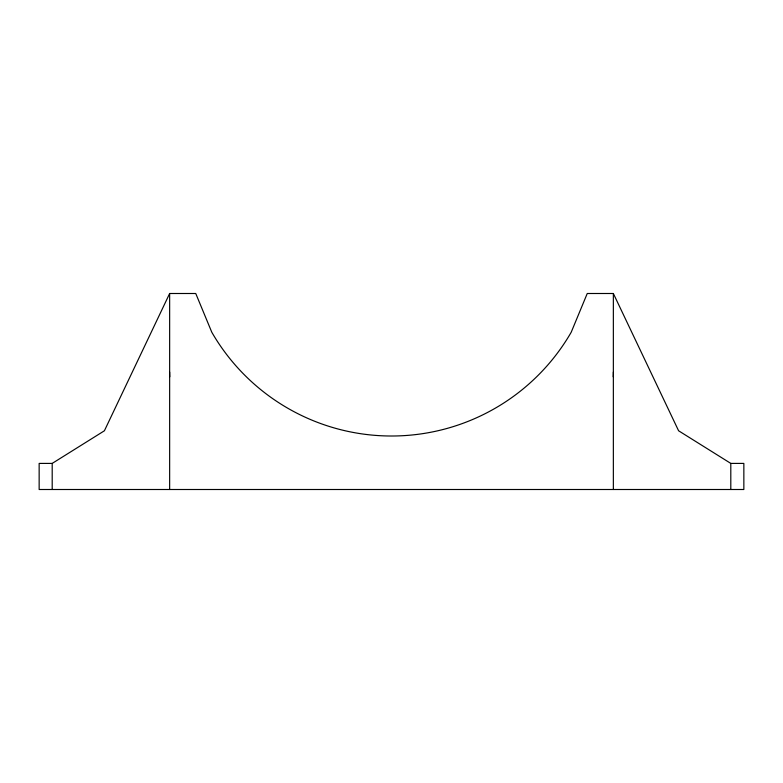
<?xml version="1.0" encoding="UTF-8"?>
<svg xmlns="http://www.w3.org/2000/svg" width="783" height="783" viewBox="0 0 783 783"><rect width="100%" height="100%" fill="white"/><g stroke="black" fill="none" stroke-linecap="round" stroke-linejoin="round"><path stroke-width="1.17" d="M169.647 293.498L104.403 430.777L52.197 463.409L39.15 463.409L39.15 489.502L743.85 489.502L743.85 463.409L730.803 463.409L678.597 430.777L613.353 293.498L587.25 293.498L571.199 332.256A207.495 207.495 0 0 1 211.802 332.256L195.75 293.498L169.647 293.498L169.647 489.502M730.803 463.409L730.803 489.502M613.353 293.498L613.353 489.502M52.197 463.409L52.197 489.473M169.774 376.809A91.347 91.347 0 0 1 169.647 372.052M613.353 372.052A91.347 91.347 0 0 1 613.226 376.809"/></g></svg>
